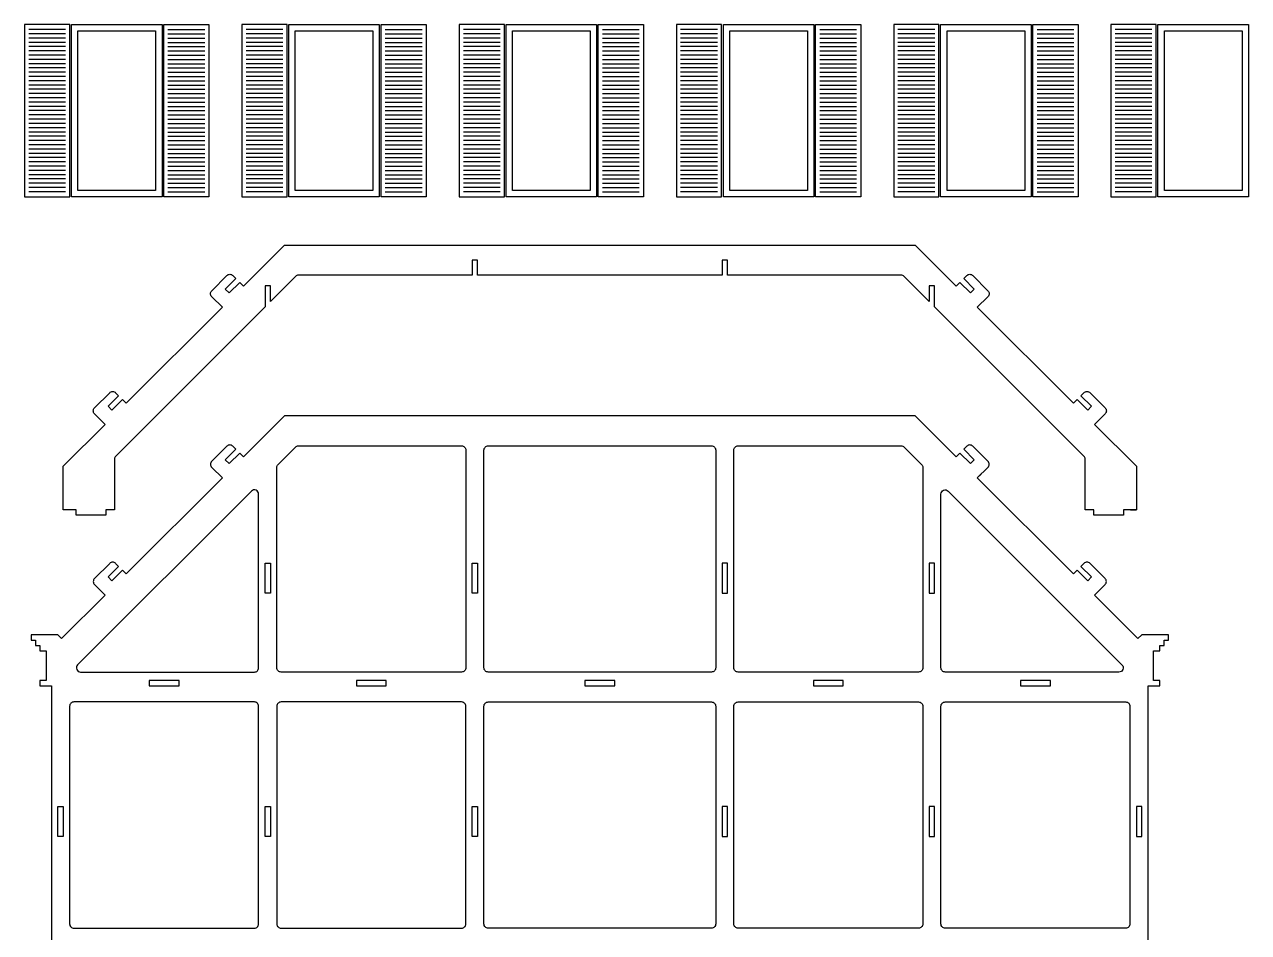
# Model space of a CAD drawing. Extents: x 9461 to 9920, y 969 to 1221.
# Drawn here: x 9689.4 to 9804, y 1132.5 to 1217.6 of the extents above; entities that cross this region are included whole.
import ezdxf

# ---------------------------------------------------------------- set-up
doc = ezdxf.new("R2010")
doc.units = 0
doc.header["$MEASUREMENT"] = 0
doc.layers.add('LAYER_1', color=18, linetype='CONTINUOUS')

msp = doc.modelspace()

# ---------------------------------------------------------------- linework, layer by layer
at = {"layer": 'LAYER_1'}
for points in [[(9693.6, 1217.58), (9689.36, 1217.58), (9689.36, 1201.42), (9693.6, 1201.42)], [(9702.24, 1217.58), (9702.24, 1201.42), (9693.76, 1201.42), (9693.76, 1217.58)], [(9702.4, 1217.58), (9706.64, 1217.58), (9706.64, 1201.42), (9702.4, 1201.42)], [(9713.95, 1217.58), (9709.71, 1217.58), (9709.71, 1201.42), (9713.95, 1201.42)], [(9722.59, 1217.58), (9722.59, 1201.42), (9714.11, 1201.42), (9714.11, 1217.58)], [(9722.75, 1217.58), (9726.99, 1217.58), (9726.99, 1201.42), (9722.75, 1201.42)], [(9734.3, 1217.58), (9730.06, 1217.58), (9730.06, 1201.42), (9734.3, 1201.42)], [(9742.94, 1217.58), (9742.94, 1201.42), (9734.46, 1201.42), (9734.46, 1217.58)], [(9743.1, 1217.58), (9747.34, 1217.58), (9747.34, 1201.42), (9743.1, 1201.42)], [(9754.65, 1217.58), (9750.41, 1217.58), (9750.41, 1201.42), (9754.65, 1201.42)], [(9763.29, 1217.58), (9763.29, 1201.42), (9754.81, 1201.42), (9754.81, 1217.58)], [(9763.45, 1217.58), (9767.69, 1217.58), (9767.69, 1201.42), (9763.45, 1201.42)], [(9775, 1217.58), (9770.76, 1217.58), (9770.76, 1201.42), (9775, 1201.42)], [(9783.64, 1217.58), (9783.64, 1201.42), (9775.16, 1201.42), (9775.16, 1217.58)], [(9783.8, 1217.58), (9788.04, 1217.58), (9788.04, 1201.42), (9783.8, 1201.42)], [(9795.35, 1217.58), (9791.11, 1217.58), (9791.11, 1201.42), (9795.35, 1201.42)], [(9803.99, 1217.58), (9803.99, 1201.42), (9795.51, 1201.42), (9795.51, 1217.58)], [(9694.36, 1216.98), (9701.64, 1216.98), (9701.64, 1202.02), (9694.36, 1202.02)], [(9714.71, 1216.98), (9721.99, 1216.98), (9721.99, 1202.02), (9714.71, 1202.02)], [(9735.06, 1216.98), (9742.34, 1216.98), (9742.34, 1202.02), (9735.06, 1202.02)], [(9755.41, 1216.98), (9762.69, 1216.98), (9762.69, 1202.02), (9755.41, 1202.02)], [(9775.76, 1216.98), (9783.04, 1216.98), (9783.04, 1202.02), (9775.76, 1202.02)], [(9796.11, 1216.98), (9803.39, 1216.98), (9803.39, 1202.02), (9796.11, 1202.02)], [(9711.89, 1164.3), (9711.89, 1167.1), (9712.39, 1167.1), (9712.39, 1164.3)], [(9731.29, 1164.3), (9731.29, 1167.1), (9731.79, 1167.1), (9731.79, 1164.3)], [(9755.19, 1164.3), (9755.19, 1167.1), (9754.69, 1167.1), (9754.69, 1164.3)], [(9774.59, 1164.3), (9774.59, 1167.1), (9774.09, 1167.1), (9774.09, 1164.3)], [(9701.04, 1155.6), (9703.84, 1155.6), (9703.84, 1156.1), (9701.04, 1156.1)], [(9720.44, 1155.6), (9723.24, 1155.6), (9723.24, 1156.1), (9720.44, 1156.1)], [(9741.84, 1155.6), (9744.64, 1155.6), (9744.64, 1156.1), (9741.84, 1156.1)], [(9763.24, 1155.6), (9766.04, 1155.6), (9766.04, 1156.1), (9763.24, 1156.1)], [(9782.64, 1155.6), (9785.44, 1155.6), (9785.44, 1156.1), (9782.64, 1156.1)], [(9692.49, 1144.3), (9692.99, 1144.3), (9692.99, 1141.5), (9692.49, 1141.5)], [(9711.89, 1141.5), (9711.89, 1144.3), (9712.39, 1144.3), (9712.39, 1141.5)], [(9731.29, 1141.5), (9731.29, 1144.3), (9731.79, 1144.3), (9731.79, 1141.5)], [(9755.19, 1141.5), (9755.19, 1144.3), (9754.69, 1144.3), (9754.69, 1141.5)], [(9774.59, 1141.5), (9774.59, 1144.3), (9774.09, 1144.3), (9774.09, 1141.5)], [(9793.99, 1144.3), (9793.49, 1144.3), (9793.49, 1141.5), (9793.99, 1141.5)]]:
    msp.add_lwpolyline(points, close=True, dxfattribs=at)
for points in [[(9693.2, 1217.1), (9689.76, 1217.1)], [(9693.2, 1216.7), (9689.76, 1216.7)], [(9693.2, 1216.3), (9689.76, 1216.3)], [(9702.8, 1217.1), (9706.24, 1217.1)], [(9702.8, 1216.7), (9706.24, 1216.7)], [(9702.8, 1216.3), (9706.24, 1216.3)], [(9713.55, 1217.1), (9710.11, 1217.1)], [(9713.55, 1216.7), (9710.11, 1216.7)], [(9713.55, 1216.3), (9710.11, 1216.3)], [(9723.15, 1217.1), (9726.59, 1217.1)], [(9723.15, 1216.7), (9726.59, 1216.7)], [(9723.15, 1216.3), (9726.59, 1216.3)], [(9733.9, 1217.1), (9730.46, 1217.1)], [(9733.9, 1216.7), (9730.46, 1216.7)], [(9733.9, 1216.3), (9730.46, 1216.3)], [(9743.5, 1217.1), (9746.94, 1217.1)], [(9743.5, 1216.7), (9746.94, 1216.7)], [(9743.5, 1216.3), (9746.94, 1216.3)], [(9754.25, 1217.1), (9750.81, 1217.1)], [(9754.25, 1216.7), (9750.81, 1216.7)], [(9754.25, 1216.3), (9750.81, 1216.3)], [(9763.85, 1217.1), (9767.29, 1217.1)], [(9763.85, 1216.7), (9767.29, 1216.7)], [(9763.85, 1216.3), (9767.29, 1216.3)], [(9774.6, 1217.1), (9771.16, 1217.1)], [(9774.6, 1216.7), (9771.16, 1216.7)], [(9774.6, 1216.3), (9771.16, 1216.3)], [(9784.2, 1217.1), (9787.64, 1217.1)], [(9784.2, 1216.7), (9787.64, 1216.7)], [(9784.2, 1216.3), (9787.64, 1216.3)], [(9794.95, 1217.1), (9791.51, 1217.1)], [(9794.95, 1216.7), (9791.51, 1216.7)], [(9794.95, 1216.3), (9791.51, 1216.3)], [(9693.2, 1215.9), (9689.76, 1215.9)], [(9693.2, 1215.5), (9689.76, 1215.5)], [(9693.2, 1215.1), (9689.76, 1215.1)], [(9702.8, 1215.9), (9706.24, 1215.9)], [(9702.8, 1215.5), (9706.24, 1215.5)], [(9702.8, 1215.1), (9706.24, 1215.1)], [(9713.55, 1215.9), (9710.11, 1215.9)], [(9713.55, 1215.5), (9710.11, 1215.5)], [(9713.55, 1215.1), (9710.11, 1215.1)], [(9723.15, 1215.9), (9726.59, 1215.9)], [(9723.15, 1215.5), (9726.59, 1215.5)], [(9723.15, 1215.1), (9726.59, 1215.1)], [(9733.9, 1215.9), (9730.46, 1215.9)], [(9733.9, 1215.5), (9730.46, 1215.5)], [(9733.9, 1215.1), (9730.46, 1215.1)], [(9743.5, 1215.9), (9746.94, 1215.9)], [(9743.5, 1215.5), (9746.94, 1215.5)], [(9743.5, 1215.1), (9746.94, 1215.1)], [(9754.25, 1215.9), (9750.81, 1215.9)], [(9754.25, 1215.5), (9750.81, 1215.5)], [(9754.25, 1215.1), (9750.81, 1215.1)], [(9763.85, 1215.9), (9767.29, 1215.9)], [(9763.85, 1215.5), (9767.29, 1215.5)], [(9763.85, 1215.1), (9767.29, 1215.1)], [(9774.6, 1215.9), (9771.16, 1215.9)], [(9774.6, 1215.5), (9771.16, 1215.5)], [(9774.6, 1215.1), (9771.16, 1215.1)], [(9784.2, 1215.9), (9787.64, 1215.9)], [(9784.2, 1215.5), (9787.64, 1215.5)], [(9784.2, 1215.1), (9787.64, 1215.1)], [(9794.95, 1215.9), (9791.51, 1215.9)], [(9794.95, 1215.5), (9791.51, 1215.5)], [(9794.95, 1215.1), (9791.51, 1215.1)], [(9693.2, 1214.7), (9689.76, 1214.7)], [(9693.2, 1214.3), (9689.76, 1214.3)], [(9702.8, 1214.7), (9706.24, 1214.7)], [(9702.8, 1214.3), (9706.24, 1214.3)], [(9713.55, 1214.7), (9710.11, 1214.7)], [(9713.55, 1214.3), (9710.11, 1214.3)], [(9723.15, 1214.7), (9726.59, 1214.7)], [(9723.15, 1214.3), (9726.59, 1214.3)], [(9733.9, 1214.7), (9730.46, 1214.7)], [(9733.9, 1214.3), (9730.46, 1214.3)], [(9743.5, 1214.7), (9746.94, 1214.7)], [(9743.5, 1214.3), (9746.94, 1214.3)], [(9754.25, 1214.7), (9750.81, 1214.7)], [(9754.25, 1214.3), (9750.81, 1214.3)], [(9763.85, 1214.7), (9767.29, 1214.7)], [(9763.85, 1214.3), (9767.29, 1214.3)], [(9774.6, 1214.7), (9771.16, 1214.7)], [(9774.6, 1214.3), (9771.16, 1214.3)], [(9784.2, 1214.7), (9787.64, 1214.7)], [(9784.2, 1214.3), (9787.64, 1214.3)], [(9794.95, 1214.7), (9791.51, 1214.7)], [(9794.95, 1214.3), (9791.51, 1214.3)], [(9693.2, 1213.9), (9689.76, 1213.9)], [(9693.2, 1213.5), (9689.76, 1213.5)], [(9693.2, 1213.1), (9689.76, 1213.1)], [(9702.8, 1213.9), (9706.24, 1213.9)], [(9702.8, 1213.5), (9706.24, 1213.5)], [(9702.8, 1213.1), (9706.24, 1213.1)], [(9713.55, 1213.9), (9710.11, 1213.9)], [(9713.55, 1213.5), (9710.11, 1213.5)], [(9713.55, 1213.1), (9710.11, 1213.1)], [(9723.15, 1213.9), (9726.59, 1213.9)], [(9723.15, 1213.5), (9726.59, 1213.5)], [(9723.15, 1213.1), (9726.59, 1213.1)], [(9733.9, 1213.9), (9730.46, 1213.9)], [(9733.9, 1213.5), (9730.46, 1213.5)], [(9733.9, 1213.1), (9730.46, 1213.1)], [(9743.5, 1213.9), (9746.94, 1213.9)], [(9743.5, 1213.5), (9746.94, 1213.5)], [(9743.5, 1213.1), (9746.94, 1213.1)], [(9754.25, 1213.9), (9750.81, 1213.9)], [(9754.25, 1213.5), (9750.81, 1213.5)], [(9754.25, 1213.1), (9750.81, 1213.1)], [(9763.85, 1213.9), (9767.29, 1213.9)], [(9763.85, 1213.5), (9767.29, 1213.5)], [(9763.85, 1213.1), (9767.29, 1213.1)], [(9774.6, 1213.9), (9771.16, 1213.9)], [(9774.6, 1213.5), (9771.16, 1213.5)], [(9774.6, 1213.1), (9771.16, 1213.1)], [(9784.2, 1213.9), (9787.64, 1213.9)], [(9784.2, 1213.5), (9787.64, 1213.5)], [(9784.2, 1213.1), (9787.64, 1213.1)], [(9794.95, 1213.9), (9791.51, 1213.9)], [(9794.95, 1213.5), (9791.51, 1213.5)], [(9794.95, 1213.1), (9791.51, 1213.1)], [(9693.2, 1212.7), (9689.76, 1212.7)], [(9693.2, 1212.3), (9689.76, 1212.3)], [(9693.2, 1211.9), (9689.76, 1211.9)], [(9702.8, 1212.7), (9706.24, 1212.7)], [(9702.8, 1212.3), (9706.24, 1212.3)], [(9702.8, 1211.9), (9706.24, 1211.9)], [(9713.55, 1212.7), (9710.11, 1212.7)], [(9713.55, 1212.3), (9710.11, 1212.3)], [(9713.55, 1211.9), (9710.11, 1211.9)], [(9723.15, 1212.7), (9726.59, 1212.7)], [(9723.15, 1212.3), (9726.59, 1212.3)], [(9723.15, 1211.9), (9726.59, 1211.9)], [(9733.9, 1212.7), (9730.46, 1212.7)], [(9733.9, 1212.3), (9730.46, 1212.3)], [(9733.9, 1211.9), (9730.46, 1211.9)], [(9743.5, 1212.7), (9746.94, 1212.7)], [(9743.5, 1212.3), (9746.94, 1212.3)], [(9743.5, 1211.9), (9746.94, 1211.9)], [(9754.25, 1212.7), (9750.81, 1212.7)], [(9754.25, 1212.3), (9750.81, 1212.3)], [(9754.25, 1211.9), (9750.81, 1211.9)], [(9763.85, 1212.7), (9767.29, 1212.7)], [(9763.85, 1212.3), (9767.29, 1212.3)], [(9763.85, 1211.9), (9767.29, 1211.9)], [(9774.6, 1212.7), (9771.16, 1212.7)], [(9774.6, 1212.3), (9771.16, 1212.3)], [(9774.6, 1211.9), (9771.16, 1211.9)], [(9784.2, 1212.7), (9787.64, 1212.7)], [(9784.2, 1212.3), (9787.64, 1212.3)], [(9784.2, 1211.9), (9787.64, 1211.9)], [(9794.95, 1212.7), (9791.51, 1212.7)], [(9794.95, 1212.3), (9791.51, 1212.3)], [(9794.95, 1211.9), (9791.51, 1211.9)], [(9693.2, 1211.5), (9689.76, 1211.5)], [(9693.2, 1211.1), (9689.76, 1211.1)], [(9693.2, 1210.7), (9689.76, 1210.7)], [(9702.8, 1211.5), (9706.24, 1211.5)], [(9702.8, 1211.1), (9706.24, 1211.1)], [(9702.8, 1210.7), (9706.24, 1210.7)], [(9713.55, 1211.5), (9710.11, 1211.5)], [(9713.55, 1211.1), (9710.11, 1211.1)], [(9713.55, 1210.7), (9710.11, 1210.7)], [(9723.15, 1211.5), (9726.59, 1211.5)], [(9723.15, 1211.1), (9726.59, 1211.1)], [(9723.15, 1210.7), (9726.59, 1210.7)], [(9733.9, 1211.5), (9730.46, 1211.5)], [(9733.9, 1211.1), (9730.46, 1211.1)], [(9733.9, 1210.7), (9730.46, 1210.7)], [(9743.5, 1211.5), (9746.94, 1211.5)], [(9743.5, 1211.1), (9746.94, 1211.1)], [(9743.5, 1210.7), (9746.94, 1210.7)], [(9754.25, 1211.5), (9750.81, 1211.5)], [(9754.25, 1211.1), (9750.81, 1211.1)], [(9754.25, 1210.7), (9750.81, 1210.7)], [(9763.85, 1211.5), (9767.29, 1211.5)], [(9763.85, 1211.1), (9767.29, 1211.1)], [(9763.85, 1210.7), (9767.29, 1210.7)], [(9774.6, 1211.5), (9771.16, 1211.5)], [(9774.6, 1211.1), (9771.16, 1211.1)], [(9774.6, 1210.7), (9771.16, 1210.7)], [(9784.2, 1211.5), (9787.64, 1211.5)], [(9784.2, 1211.1), (9787.64, 1211.1)], [(9784.2, 1210.7), (9787.64, 1210.7)], [(9794.95, 1211.5), (9791.51, 1211.5)], [(9794.95, 1211.1), (9791.51, 1211.1)], [(9794.95, 1210.7), (9791.51, 1210.7)], [(9693.2, 1210.3), (9689.76, 1210.3)], [(9693.2, 1209.9), (9689.76, 1209.9)], [(9693.2, 1209.5), (9689.76, 1209.5)], [(9702.8, 1210.3), (9706.24, 1210.3)], [(9702.8, 1209.9), (9706.24, 1209.9)], [(9702.8, 1209.5), (9706.24, 1209.5)], [(9713.55, 1210.3), (9710.11, 1210.3)], [(9713.55, 1209.9), (9710.11, 1209.9)], [(9713.55, 1209.5), (9710.11, 1209.5)], [(9723.15, 1210.3), (9726.59, 1210.3)], [(9723.15, 1209.9), (9726.59, 1209.9)], [(9723.15, 1209.5), (9726.59, 1209.5)], [(9733.9, 1210.3), (9730.46, 1210.3)], [(9733.9, 1209.9), (9730.46, 1209.9)], [(9733.9, 1209.5), (9730.46, 1209.5)], [(9743.5, 1210.3), (9746.94, 1210.3)], [(9743.5, 1209.9), (9746.94, 1209.9)], [(9743.5, 1209.5), (9746.94, 1209.5)], [(9754.25, 1210.3), (9750.81, 1210.3)], [(9754.25, 1209.9), (9750.81, 1209.9)], [(9754.25, 1209.5), (9750.81, 1209.5)], [(9763.85, 1210.3), (9767.29, 1210.3)], [(9763.85, 1209.9), (9767.29, 1209.9)], [(9763.85, 1209.5), (9767.29, 1209.5)], [(9774.6, 1210.3), (9771.16, 1210.3)], [(9774.6, 1209.9), (9771.16, 1209.9)], [(9774.6, 1209.5), (9771.16, 1209.5)], [(9784.2, 1210.3), (9787.64, 1210.3)], [(9784.2, 1209.9), (9787.64, 1209.9)], [(9784.2, 1209.5), (9787.64, 1209.5)], [(9794.95, 1210.3), (9791.51, 1210.3)], [(9794.95, 1209.9), (9791.51, 1209.9)], [(9794.95, 1209.5), (9791.51, 1209.5)], [(9693.2, 1209.1), (9689.76, 1209.1)], [(9693.2, 1208.7), (9689.76, 1208.7)], [(9693.2, 1208.3), (9689.76, 1208.3)], [(9702.8, 1209.1), (9706.24, 1209.1)], [(9702.8, 1208.7), (9706.24, 1208.7)], [(9702.8, 1208.3), (9706.24, 1208.3)], [(9713.55, 1209.1), (9710.11, 1209.1)], [(9713.55, 1208.7), (9710.11, 1208.7)], [(9713.55, 1208.3), (9710.11, 1208.3)], [(9723.15, 1209.1), (9726.59, 1209.1)], [(9723.15, 1208.7), (9726.59, 1208.7)], [(9723.15, 1208.3), (9726.59, 1208.3)], [(9733.9, 1209.1), (9730.46, 1209.1)], [(9733.9, 1208.7), (9730.46, 1208.7)], [(9733.9, 1208.3), (9730.46, 1208.3)], [(9743.5, 1209.1), (9746.94, 1209.1)], [(9743.5, 1208.7), (9746.94, 1208.7)], [(9743.5, 1208.3), (9746.94, 1208.3)], [(9754.25, 1209.1), (9750.81, 1209.1)], [(9754.25, 1208.7), (9750.81, 1208.7)], [(9754.25, 1208.3), (9750.81, 1208.3)], [(9763.85, 1209.1), (9767.29, 1209.1)], [(9763.85, 1208.7), (9767.29, 1208.7)], [(9763.85, 1208.3), (9767.29, 1208.3)], [(9774.6, 1209.1), (9771.16, 1209.1)], [(9774.6, 1208.7), (9771.16, 1208.7)], [(9774.6, 1208.3), (9771.16, 1208.3)], [(9784.2, 1209.1), (9787.64, 1209.1)], [(9784.2, 1208.7), (9787.64, 1208.7)], [(9784.2, 1208.3), (9787.64, 1208.3)], [(9794.95, 1209.1), (9791.51, 1209.1)], [(9794.95, 1208.7), (9791.51, 1208.7)], [(9794.95, 1208.3), (9791.51, 1208.3)], [(9693.2, 1207.9), (9689.76, 1207.9)], [(9693.2, 1207.5), (9689.76, 1207.5)], [(9693.2, 1207.1), (9689.76, 1207.1)], [(9702.8, 1207.9), (9706.24, 1207.9)], [(9702.8, 1207.5), (9706.24, 1207.5)], [(9702.8, 1207.1), (9706.24, 1207.1)], [(9713.55, 1207.9), (9710.11, 1207.9)], [(9713.55, 1207.5), (9710.11, 1207.5)], [(9713.55, 1207.1), (9710.11, 1207.1)], [(9723.15, 1207.9), (9726.59, 1207.9)], [(9723.15, 1207.5), (9726.59, 1207.5)], [(9723.15, 1207.1), (9726.59, 1207.1)], [(9733.9, 1207.9), (9730.46, 1207.9)], [(9733.9, 1207.5), (9730.46, 1207.5)], [(9733.9, 1207.1), (9730.46, 1207.1)], [(9743.5, 1207.9), (9746.94, 1207.9)], [(9743.5, 1207.5), (9746.94, 1207.5)], [(9743.5, 1207.1), (9746.94, 1207.1)], [(9754.25, 1207.9), (9750.81, 1207.9)], [(9754.25, 1207.5), (9750.81, 1207.5)], [(9754.25, 1207.1), (9750.81, 1207.1)], [(9763.85, 1207.9), (9767.29, 1207.9)], [(9763.85, 1207.5), (9767.29, 1207.5)], [(9763.85, 1207.1), (9767.29, 1207.1)], [(9774.6, 1207.9), (9771.16, 1207.9)], [(9774.6, 1207.5), (9771.16, 1207.5)], [(9774.6, 1207.1), (9771.16, 1207.1)], [(9784.2, 1207.9), (9787.64, 1207.9)], [(9784.2, 1207.5), (9787.64, 1207.5)], [(9784.2, 1207.1), (9787.64, 1207.1)], [(9794.95, 1207.9), (9791.51, 1207.9)], [(9794.95, 1207.5), (9791.51, 1207.5)], [(9794.95, 1207.1), (9791.51, 1207.1)], [(9693.2, 1206.7), (9689.76, 1206.7)], [(9693.2, 1206.3), (9689.76, 1206.3)], [(9702.8, 1206.7), (9706.24, 1206.7)], [(9702.8, 1206.3), (9706.24, 1206.3)], [(9713.55, 1206.7), (9710.11, 1206.7)], [(9713.55, 1206.3), (9710.11, 1206.3)], [(9723.15, 1206.7), (9726.59, 1206.7)], [(9723.15, 1206.3), (9726.59, 1206.3)], [(9733.9, 1206.7), (9730.46, 1206.7)], [(9733.9, 1206.3), (9730.46, 1206.3)], [(9743.5, 1206.7), (9746.94, 1206.7)], [(9743.5, 1206.3), (9746.94, 1206.3)], [(9754.25, 1206.7), (9750.81, 1206.7)], [(9754.25, 1206.3), (9750.81, 1206.3)], [(9763.85, 1206.7), (9767.29, 1206.7)], [(9763.85, 1206.3), (9767.29, 1206.3)], [(9774.6, 1206.7), (9771.16, 1206.7)], [(9774.6, 1206.3), (9771.16, 1206.3)], [(9784.2, 1206.7), (9787.64, 1206.7)], [(9784.2, 1206.3), (9787.64, 1206.3)], [(9794.95, 1206.7), (9791.51, 1206.7)], [(9794.95, 1206.3), (9791.51, 1206.3)], [(9693.2, 1205.9), (9689.76, 1205.9)], [(9693.2, 1205.5), (9689.76, 1205.5)], [(9693.2, 1205.1), (9689.76, 1205.1)], [(9702.8, 1205.9), (9706.24, 1205.9)], [(9702.8, 1205.5), (9706.24, 1205.5)], [(9702.8, 1205.1), (9706.24, 1205.1)], [(9713.55, 1205.9), (9710.11, 1205.9)], [(9713.55, 1205.5), (9710.11, 1205.5)], [(9713.55, 1205.1), (9710.11, 1205.1)], [(9723.15, 1205.9), (9726.59, 1205.9)], [(9723.15, 1205.5), (9726.59, 1205.5)], [(9723.15, 1205.1), (9726.59, 1205.1)], [(9733.9, 1205.9), (9730.46, 1205.9)], [(9733.9, 1205.5), (9730.46, 1205.5)], [(9733.9, 1205.1), (9730.46, 1205.1)], [(9743.5, 1205.9), (9746.94, 1205.9)], [(9743.5, 1205.5), (9746.94, 1205.5)], [(9743.5, 1205.1), (9746.94, 1205.1)], [(9754.25, 1205.9), (9750.81, 1205.9)], [(9754.25, 1205.5), (9750.81, 1205.5)], [(9754.25, 1205.1), (9750.81, 1205.1)], [(9763.85, 1205.9), (9767.29, 1205.9)], [(9763.85, 1205.5), (9767.29, 1205.5)], [(9763.85, 1205.1), (9767.29, 1205.1)], [(9774.6, 1205.9), (9771.16, 1205.9)], [(9774.6, 1205.5), (9771.16, 1205.5)], [(9774.6, 1205.1), (9771.16, 1205.1)], [(9784.2, 1205.9), (9787.64, 1205.9)], [(9784.2, 1205.5), (9787.64, 1205.5)], [(9784.2, 1205.1), (9787.64, 1205.1)], [(9794.95, 1205.9), (9791.51, 1205.9)], [(9794.95, 1205.5), (9791.51, 1205.5)], [(9794.95, 1205.1), (9791.51, 1205.1)], [(9693.2, 1204.7), (9689.76, 1204.7)], [(9693.2, 1204.3), (9689.76, 1204.3)], [(9693.2, 1203.9), (9689.76, 1203.9)], [(9702.8, 1204.7), (9706.24, 1204.7)], [(9702.8, 1204.3), (9706.24, 1204.3)], [(9702.8, 1203.9), (9706.24, 1203.9)], [(9713.55, 1204.7), (9710.11, 1204.7)], [(9713.55, 1204.3), (9710.11, 1204.3)], [(9713.55, 1203.9), (9710.11, 1203.9)], [(9723.15, 1204.7), (9726.59, 1204.7)], [(9723.15, 1204.3), (9726.59, 1204.3)], [(9723.15, 1203.9), (9726.59, 1203.9)], [(9733.9, 1204.7), (9730.46, 1204.7)], [(9733.9, 1204.3), (9730.46, 1204.3)], [(9733.9, 1203.9), (9730.46, 1203.9)], [(9743.5, 1204.7), (9746.94, 1204.7)], [(9743.5, 1204.3), (9746.94, 1204.3)], [(9743.5, 1203.9), (9746.94, 1203.9)], [(9754.25, 1204.7), (9750.81, 1204.7)], [(9754.25, 1204.3), (9750.81, 1204.3)], [(9754.25, 1203.9), (9750.81, 1203.9)], [(9763.85, 1204.7), (9767.29, 1204.7)], [(9763.85, 1204.3), (9767.29, 1204.3)], [(9763.85, 1203.9), (9767.29, 1203.9)], [(9774.6, 1204.7), (9771.16, 1204.7)], [(9774.6, 1204.3), (9771.16, 1204.3)], [(9774.6, 1203.9), (9771.16, 1203.9)], [(9784.2, 1204.7), (9787.64, 1204.7)], [(9784.2, 1204.3), (9787.64, 1204.3)], [(9784.2, 1203.9), (9787.64, 1203.9)], [(9794.95, 1204.7), (9791.51, 1204.7)], [(9794.95, 1204.3), (9791.51, 1204.3)], [(9794.95, 1203.9), (9791.51, 1203.9)], [(9693.2, 1203.5), (9689.76, 1203.5)], [(9693.2, 1203.1), (9689.76, 1203.1)], [(9693.2, 1202.7), (9689.76, 1202.7)], [(9702.8, 1203.5), (9706.24, 1203.5)], [(9702.8, 1203.1), (9706.24, 1203.1)], [(9702.8, 1202.7), (9706.24, 1202.7)], [(9713.55, 1203.5), (9710.11, 1203.5)], [(9713.55, 1203.1), (9710.11, 1203.1)], [(9713.55, 1202.7), (9710.11, 1202.7)], [(9723.15, 1203.5), (9726.59, 1203.5)], [(9723.15, 1203.1), (9726.59, 1203.1)], [(9723.15, 1202.7), (9726.59, 1202.7)], [(9733.9, 1203.5), (9730.46, 1203.5)], [(9733.9, 1203.1), (9730.46, 1203.1)], [(9733.9, 1202.7), (9730.46, 1202.7)], [(9743.5, 1203.5), (9746.94, 1203.5)], [(9743.5, 1203.1), (9746.94, 1203.1)], [(9743.5, 1202.7), (9746.94, 1202.7)], [(9754.25, 1203.5), (9750.81, 1203.5)], [(9754.25, 1203.1), (9750.81, 1203.1)], [(9754.25, 1202.7), (9750.81, 1202.7)], [(9763.85, 1203.5), (9767.29, 1203.5)], [(9763.85, 1203.1), (9767.29, 1203.1)], [(9763.85, 1202.7), (9767.29, 1202.7)], [(9774.6, 1203.5), (9771.16, 1203.5)], [(9774.6, 1203.1), (9771.16, 1203.1)], [(9774.6, 1202.7), (9771.16, 1202.7)], [(9784.2, 1203.5), (9787.64, 1203.5)], [(9784.2, 1203.1), (9787.64, 1203.1)], [(9784.2, 1202.7), (9787.64, 1202.7)], [(9794.95, 1203.5), (9791.51, 1203.5)], [(9794.95, 1203.1), (9791.51, 1203.1)], [(9794.95, 1202.7), (9791.51, 1202.7)], [(9693.2, 1202.3), (9689.76, 1202.3)], [(9693.2, 1201.9), (9689.76, 1201.9)], [(9702.8, 1202.3), (9706.24, 1202.3)], [(9702.8, 1201.9), (9706.24, 1201.9)], [(9713.55, 1202.3), (9710.11, 1202.3)], [(9713.55, 1201.9), (9710.11, 1201.9)], [(9723.15, 1202.3), (9726.59, 1202.3)], [(9723.15, 1201.9), (9726.59, 1201.9)], [(9733.9, 1202.3), (9730.46, 1202.3)], [(9733.9, 1201.9), (9730.46, 1201.9)], [(9743.5, 1202.3), (9746.94, 1202.3)], [(9743.5, 1201.9), (9746.94, 1201.9)], [(9754.25, 1202.3), (9750.81, 1202.3)], [(9754.25, 1201.9), (9750.81, 1201.9)], [(9763.85, 1202.3), (9767.29, 1202.3)], [(9763.85, 1201.9), (9767.29, 1201.9)], [(9774.6, 1202.3), (9771.16, 1202.3)], [(9774.6, 1201.9), (9771.16, 1201.9)], [(9784.2, 1202.3), (9787.64, 1202.3)], [(9784.2, 1201.9), (9787.64, 1201.9)], [(9794.95, 1202.3), (9791.51, 1202.3)], [(9794.95, 1201.9), (9791.51, 1201.9)], [(9776.61, 1177.07), (9776.96, 1177.42)], [(9778.59, 1175.09), (9778.94, 1175.44)], [(9792.94, 1172.09), (9793.49, 1172.09)]]:
    msp.add_lwpolyline(points, dxfattribs=at)
for points in [[(9692.99, 1176.18), (9696.91, 1180.1), (9695.92, 1181.09, -0.414214), (9695.92, 1181.65), (9697.34, 1183.07, -0.414214), (9697.9, 1183.07), (9698.18, 1182.79), (9697.19, 1181.8), (9697.55, 1181.44), (9698.54, 1182.43), (9698.89, 1182.08), (9707.89, 1191.08), (9706.9, 1192.07, -0.414214), (9706.9, 1192.63), (9708.31, 1194.05, -0.414214), (9708.88, 1194.05), (9709.16, 1193.77), (9708.17, 1192.78), (9708.53, 1192.42), (9709.52, 1193.41), (9709.87, 1193.06), (9713.7, 1196.89), (9772.78, 1196.89), (9776.61, 1193.06), (9776.96, 1193.41), (9777.95, 1192.42), (9778.31, 1192.78), (9777.32, 1193.77), (9777.6, 1194.05, -0.414214), (9778.17, 1194.05), (9779.58, 1192.63, -0.414214), (9779.58, 1192.07), (9778.59, 1191.08), (9787.59, 1182.08), (9787.94, 1182.43), (9788.93, 1181.44), (9789.29, 1181.8), (9788.3, 1182.79), (9788.58, 1183.07, -0.414214), (9789.15, 1183.07), (9790.56, 1181.65, -0.414214), (9790.56, 1181.09), (9789.57, 1180.1), (9793.49, 1176.18), (9793.49, 1172.09), (9792.29, 1172.09), (9792.29, 1171.59), (9789.49, 1171.59), (9789.49, 1172.09), (9788.69, 1172.09), (9788.69, 1176.85, 0.198912), (9788.57, 1177.14), (9774.59, 1191.12), (9774.59, 1193.08), (9774.09, 1193.08), (9774.09, 1191.62), (9771.74, 1193.97, 0.198912), (9771.46, 1194.09), (9755.19, 1194.09), (9755.19, 1195.49), (9754.69, 1195.49), (9754.69, 1194.09), (9731.79, 1194.09), (9731.79, 1195.49), (9731.29, 1195.49), (9731.29, 1194.09), (9715.02, 1194.09, 0.198912), (9714.74, 1193.97), (9712.39, 1191.62), (9712.39, 1193.08), (9711.89, 1193.08), (9711.89, 1191.12), (9697.91, 1177.14, 0.198912), (9697.79, 1176.85), (9697.79, 1172.09), (9696.99, 1172.09), (9696.99, 1171.59), (9694.19, 1171.59), (9694.19, 1172.09), (9692.99, 1172.09)], [(9712.99, 1157.3), (9712.99, 1176.07, -0.198912), (9713.11, 1176.35), (9714.74, 1177.98, -0.198912), (9715.02, 1178.1), (9730.29, 1178.1, -0.414214), (9730.69, 1177.7), (9730.69, 1157.3, -0.414214), (9730.29, 1156.9), (9713.39, 1156.9, -0.414214)], [(9753.69, 1156.9), (9732.79, 1156.9, -0.414214), (9732.39, 1157.3), (9732.39, 1177.7, -0.414214), (9732.79, 1178.1), (9753.69, 1178.1, -0.414214), (9754.09, 1177.7), (9754.09, 1157.3, -0.414214)], [(9756.19, 1178.1), (9771.46, 1178.1, -0.198912), (9771.74, 1177.98), (9773.37, 1176.35, -0.198912), (9773.49, 1176.07), (9773.49, 1157.3, -0.414214), (9773.09, 1156.9), (9756.19, 1156.9, -0.414214), (9755.79, 1157.3), (9755.79, 1177.7, -0.414214)], [(9710.89, 1156.9, 0.414214), (9711.29, 1157.3), (9711.29, 1173.57, 0.668179), (9710.61, 1173.85), (9694.34, 1157.58, 0.668179), (9694.62, 1156.9)], [(9775.59, 1156.9, -0.414214), (9775.19, 1157.3), (9775.19, 1173.57, -0.668179), (9775.87, 1173.85), (9792.14, 1157.58, -0.668179), (9791.86, 1156.9)], [(9693.59, 1133.3, 0.414214), (9693.99, 1132.9), (9710.89, 1132.9, 0.414214), (9711.29, 1133.3), (9711.29, 1153.7, 0.414214), (9710.89, 1154.1), (9693.99, 1154.1, 0.414214), (9693.59, 1153.7)], [(9713.39, 1154.1, 0.414214), (9712.99, 1153.7), (9712.99, 1133.3, 0.414214), (9713.39, 1132.9), (9730.29, 1132.9, 0.414214), (9730.69, 1133.3), (9730.69, 1153.7, 0.414214), (9730.29, 1154.1)], [(9753.69, 1154.1, -0.414214), (9754.09, 1153.7), (9754.09, 1133.3, -0.414214), (9753.69, 1132.9), (9732.79, 1132.9, -0.414214), (9732.39, 1133.3), (9732.39, 1153.7, -0.414214), (9732.79, 1154.1)], [(9773.09, 1154.1, -0.414214), (9773.49, 1153.7), (9773.49, 1133.3, -0.414214), (9773.09, 1132.9), (9756.19, 1132.9, -0.414214), (9755.79, 1133.3), (9755.79, 1153.7, -0.414214), (9756.19, 1154.1)], [(9775.59, 1154.1), (9792.49, 1154.1, -0.414214), (9792.89, 1153.7), (9792.89, 1133.3, -0.414214), (9792.49, 1132.9), (9775.59, 1132.9, -0.414214), (9775.19, 1133.3), (9775.19, 1153.7, -0.414214)]]:
    msp.add_lwpolyline(points, format="xyb", close=True, dxfattribs=at)
msp.add_lwpolyline([(9794.59, 1108.1), (9794.59, 1155.6), (9795.69, 1155.6), (9795.69, 1156.1), (9795.09, 1156.1), (9795.09, 1158.9), (9795.69, 1158.9), (9795.69, 1159.4), (9796.09, 1159.4), (9796.09, 1159.9), (9796.49, 1159.9), (9796.49, 1160.4), (9793.99, 1160.4), (9793.64, 1160.04), (9789.57, 1164.11), (9790.56, 1165.1, 0.414214), (9790.56, 1165.67), (9789.15, 1167.08, 0.414214), (9788.58, 1167.08), (9788.3, 1166.8), (9789.29, 1165.81), (9788.93, 1165.45), (9787.94, 1166.44), (9787.59, 1166.09), (9778.59, 1175.09), (9779.58, 1176.08, 0.414214), (9779.58, 1176.65), (9778.17, 1178.06, 0.414214), (9777.6, 1178.06), (9777.32, 1177.78), (9778.31, 1176.79), (9777.95, 1176.43), (9776.96, 1177.42), (9776.61, 1177.07), (9772.78, 1180.9), (9713.7, 1180.9), (9709.87, 1177.07), (9709.52, 1177.42), (9708.53, 1176.43), (9708.17, 1176.79), (9709.16, 1177.78), (9708.88, 1178.06, 0.414214), (9708.31, 1178.06), (9706.9, 1176.65, 0.414214), (9706.9, 1176.08), (9707.89, 1175.09), (9698.89, 1166.09), (9698.54, 1166.44), (9697.55, 1165.45), (9697.19, 1165.81), (9698.18, 1166.8), (9697.9, 1167.08, 0.414214), (9697.34, 1167.08), (9695.92, 1165.67, 0.414214), (9695.92, 1165.1), (9696.91, 1164.11), (9692.84, 1160.04), (9692.49, 1160.4), (9689.99, 1160.4), (9689.99, 1159.9), (9690.39, 1159.9), (9690.39, 1159.4), (9690.79, 1159.4), (9690.79, 1158.9), (9691.39, 1158.9), (9691.39, 1156.1), (9690.79, 1156.1), (9690.79, 1155.6), (9691.89, 1155.6), (9691.89, 1108.1)], format="xyb", dxfattribs=at)

doc.saveas('drawing.dxf')
